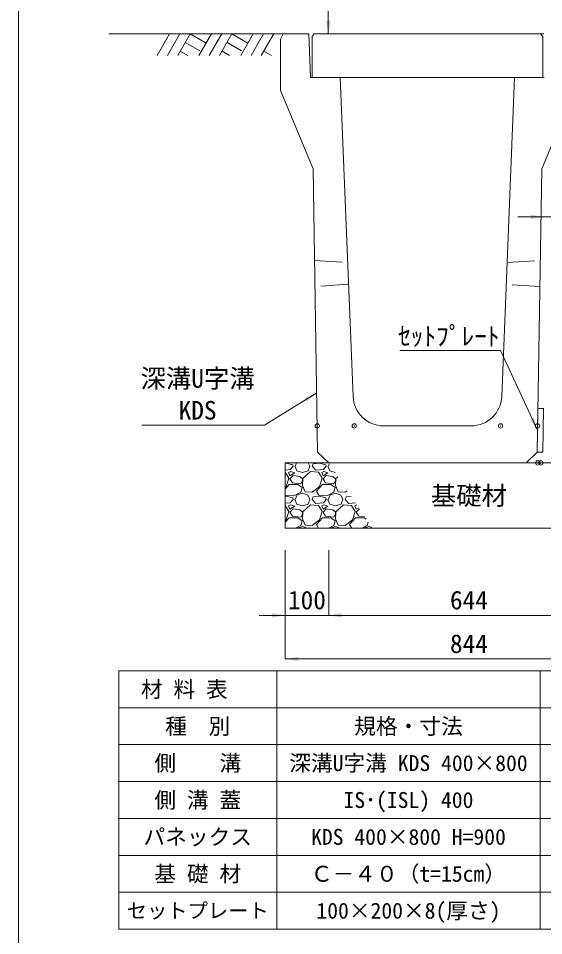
# Model space of a CAD drawing. Units: millimetres at full size. Extents: x 172874 to 217143, y 854931 to 903297.
# Drawn here: x 188474 to 189681, y 862446 to 864552 of the extents above; entities that cross this region are included whole.
import ezdxf
from ezdxf.enums import TextEntityAlignment as Align

# ---------------------------------------------------------------- set-up
doc = ezdxf.new("R2010")
doc.units = ezdxf.units.MM
doc.header["$LTSCALE"] = 20
doc.header["$PDMODE"] = 32
doc.header["$PDSIZE"] = 10
doc.linetypes.add('USER2', pattern=[4.7625, 3.175, -1.5875])
for name, color, linetype, lineweight in [('0_2', 7, 'Continuous', 20), ('Defpoints_3', 8, 'Continuous', 0), ('セットプレート', 3, 'Continuous', 13), ('図枠', 5, 'Continuous', 13), ('基礎材', 7, 'Continuous', 15), ('寸法・材料表', 7, 'Continuous', 13), ('寸法線', 7, 'Continuous', 13), ('引出線', 4, 'Continuous', 13), ('本体', 2, 'Continuous', 13), ('補助線', 8, 'Continuous', 13), ('ﾊｯﾁﾝｸﾞ', 7, 'Continuous', 5)]:
    doc.layers.add(name, color=color, linetype=linetype, lineweight=lineweight)
doc.styles.add('ＭＳ ゴシック', font='')
doc.styles.get('ＭＳ ゴシック').set_extended_font_data('MS Gothic')

# ---------------------------------------------------------------- blocks, each defined once
blk = doc.blocks.new('filled_arrow')
at = {"color": 0, "linetype": 'Continuous', "lineweight": -2}
blk.add_solid([(7.5, 1.25), (0, 0), (7.5, -1.25)], dxfattribs=at)

msp = doc.modelspace()

# ---------------------------------------------------------------- linework, layer by layer
at = {"layer": '0_2'}
msp.add_line((189082.21, 864516.42), (188682.21, 864516.42), dxfattribs=at)
at = {"layer": 'Defpoints_3'}
for p, q in [((188704.76, 863054.4), (190643.66, 863054.4)), ((188704.76, 863054.4), (188704.76, 862969.22)), ((189067.76, 863054.4), (189067.76, 862969.22)), ((189672.76, 863054.4), (189672.76, 862969.22))]:
    msp.add_line(p, q, dxfattribs=at)
at = {"layer": 'セットプレート'}
msp.add_lwpolyline([(189665.75, 863556.42), (189678.74, 863556.21), (189680.35, 863656.2), (189667.36, 863656.4)], close=True, dxfattribs=at)
at = {"layer": '図枠'}
msp.add_line((188474.21, 874031.02), (188474.21, 854931.02), dxfattribs=at)
at = {"layer": '基礎材'}
for p, q in [((189087.08, 863531.42), (189931.21, 863531.42)), ((189087.08, 863531.42), (189087.08, 863381.42)), ((189087.08, 863381.42), (189931.21, 863381.42))]:
    msp.add_line(p, q, dxfattribs=at)
at = {"layer": '寸法・材料表'}
for p, q in [((188704.76, 862969.22), (190643.66, 862969.22)), ((188704.76, 862969.22), (188704.76, 862461.02)), ((189067.76, 862969.22), (189067.76, 862461.02)), ((189672.76, 862969.22), (189672.76, 862461.02)), ((188704.76, 862884.52), (190643.66, 862884.52)), ((188704.76, 862799.82), (190643.66, 862799.82)), ((188704.76, 862715.12), (190643.66, 862715.12)), ((188704.76, 862630.42), (190643.66, 862630.42)), ((188704.76, 862545.72), (190643.66, 862545.72)), ((188704.76, 862461.02), (190643.66, 862461.02))]:
    msp.add_line(p, q, dxfattribs=at)
at = {"layer": '寸法線'}
for p, q in [((189186.21, 864516.42), (189186.21, 865416.42)), ((189681.21, 864516.42), (189186.21, 864516.42)), ((189811.21, 864096.42), (189621.21, 864096.42)), ((189087.08, 863331.42), (189087.08, 863181.42)), ((189087.08, 863331.42), (189087.08, 863081.42)), ((189187.08, 863331.42), (189187.08, 863181.42)), ((189187.08, 863331.42), (189187.08, 863181.42)), ((189027.08, 863181.42), (189247.08, 863181.42)), ((189187.08, 863181.42), (189831.21, 863181.42)), ((189931.21, 863081.42), (189087.08, 863081.42))]:
    msp.add_line(p, q, dxfattribs=at)
at = {"layer": '引出線'}
for points in [[(189666.55, 863606.41), (189581.71, 863789.87), (189350.35, 863789.87)], [(189159.49, 863692.24), (189039.28, 863617.95), (188757.76, 863617.95)]]:
    msp.add_lwpolyline(points, dxfattribs=at)
at = {"layer": '本体'}
for p, q in [((189082.21, 864516.42), (189076.21, 864504.42)), ((189082.21, 864516.42), (189141.21, 864516.42)), ((189141.21, 864516.42), (189145.21, 864416.42)), ((189076.21, 864504.42), (189076.21, 864386.42)), ((189145.21, 864416.42), (189213.71, 864416.42)), ((189213.71, 864416.42), (189243.02, 863683.62)), ((189613.71, 864416.42), (189584.4, 863683.62)), ((189613.71, 864416.42), (189682.21, 864416.42)), ((189076.21, 864386.42), (189151.21, 864206.42)), ((189751.21, 864386.42), (189676.21, 864206.42)), ((189151.21, 864206.42), (189161.68, 863556.42)), ((189676.21, 864206.42), (189665.75, 863556.42)), ((189312.97, 863616.42), (189514.46, 863616.42)), ((189161.68, 863556.42), (189187.08, 863531.42)), ((189640.34, 863531.42), (189665.75, 863556.42)), ((189187.08, 863531.42), (189640.34, 863531.42))]:
    msp.add_line(p, q, dxfattribs=at)
at = {"layer": '本体', "linetype": 'USER2'}
for p, q in [((189154.59, 863996.42), (189230.71, 863991.42)), ((189596.71, 863991.42), (189672.83, 863996.42)), ((189232.71, 863941.42), (189155.56, 863936.42)), ((189671.87, 863936.42), (189594.71, 863941.42))]:
    msp.add_line(p, q, dxfattribs=at)
at = {"layer": '本体', "lineweight": 20}
msp.add_lwpolyline([(189148.71, 864510.42), (189153.71, 864516.42), (189673.71, 864516.42), (189678.71, 864510.42), (189678.71, 864416.42), (189148.71, 864416.42)], close=True, dxfattribs=at)
at = {"layer": '本体'}
for centre, start, end in [((189312.97, 863686.42), 182.29061, 270), ((189514.46, 863686.42), 270, 357.70939)]:
    msp.add_arc(centre, 70, start, end, dxfattribs=at)
at = {"layer": '補助線'}
for p in [(189160.71, 863616.42), (189245.71, 863616.42), (189581.71, 863616.42), (189666.71, 863616.42), (189667.21, 863531.42), (189674.21, 863531.42), (189674.21, 863531.42)]:
    msp.add_point(p, dxfattribs=at)
at = {"layer": 'ﾊｯﾁﾝｸﾞ', "lineweight": 9}
for p, q in [((188821.65, 864516.42), (188793, 864466.8)), ((188845.27, 864516.42), (188816.63, 864466.8)), ((188868.9, 864516.42), (188840.25, 864466.8)), ((188868.9, 864516.42), (188905.47, 864495.31)), ((188917.65, 864516.42), (188889.01, 864466.8)), ((188941.28, 864516.42), (188912.62, 864466.8)), ((188964.9, 864516.42), (188936.25, 864466.8)), ((188964.9, 864516.42), (189001.46, 864495.31)), ((189013.65, 864516.42), (188985, 864466.8)), ((189037.27, 864516.42), (189008.63, 864466.8)), ((189060.9, 864516.42), (189032.25, 864466.8)), ((188857.48, 864496.64), (188890.89, 864477.35)), ((188953.47, 864496.64), (188986.89, 864477.35)), ((188846.05, 864476.85), (188863.47, 864466.8)), ((188942.05, 864476.85), (188959.47, 864466.8)), ((189038.05, 864476.85), (189055.46, 864466.8))]:
    msp.add_line(p, q, dxfattribs=at)
at = {"layer": 'ﾊｯﾁﾝｸﾞ'}
for p, q in [((189089.38, 863531.19), (189087.08, 863530.95)), ((189104.62, 863527.38), (189089.38, 863531.19)), ((189105.39, 863523.57), (189098.53, 863515.95)), ((189105.39, 863523.57), (189104.62, 863527.38)), ((189109.2, 863523.57), (189113.77, 863512.9)), ((189109.96, 863523.57), (189113.32, 863531.42)), ((189139.68, 863512.9), (189143.49, 863523.57)), ((189139.86, 863531.42), (189143.49, 863523.57)), ((189148.82, 863523.57), (189151.11, 863529.67)), ((189157.2, 863514.43), (189148.82, 863523.57)), ((189165.58, 863531.19), (189151.11, 863529.67)), ((189180.82, 863527.38), (189165.58, 863531.19)), ((189181.59, 863523.57), (189174.73, 863515.95)), ((189181.59, 863523.57), (189180.82, 863527.38)), ((189185.4, 863523.57), (189189.97, 863512.9)), ((189186.16, 863523.57), (189188.57, 863529.19)), ((189098.53, 863515.95), (189087.08, 863514.96)), ((189087.1, 863509.86), (189087.08, 863509.86)), ((189095.48, 863496.14), (189087.1, 863509.86)), ((189100.05, 863511.38), (189094.72, 863509.09)), ((189094.72, 863509.09), (189097.77, 863501.47)), ((189097.77, 863501.47), (189109.2, 863508.33)), ((189105.39, 863502.24), (189097.77, 863494.62)), ((189109.2, 863508.33), (189100.05, 863511.38)), ((189120.63, 863499.95), (189105.39, 863502.24)), ((189113.77, 863512.9), (189126.72, 863509.09)), ((189126.72, 863494.62), (189120.63, 863499.95)), ((189126.72, 863509.09), (189139.68, 863512.9)), ((189145.01, 863511.38), (189127.48, 863495.38)), ((189163.3, 863509.86), (189145.01, 863511.38)), ((189174.73, 863515.95), (189157.2, 863514.43)), ((189171.68, 863496.14), (189163.3, 863509.86)), ((189176.25, 863511.38), (189170.92, 863509.09)), ((189170.92, 863509.09), (189173.97, 863501.47)), ((189173.97, 863501.47), (189185.4, 863508.33)), ((189181.59, 863502.24), (189173.97, 863494.62)), ((189185.4, 863508.33), (189176.25, 863511.38)), ((189196.83, 863499.95), (189181.59, 863502.24)), ((189189.97, 863512.9), (189201.73, 863509.44)), ((189202.92, 863494.62), (189196.83, 863499.95)), ((189208.3, 863499.59), (189203.68, 863495.38)), ((189087.08, 863471.48), (189096.24, 863481.66)), ((189087.08, 863475.31), (189089.38, 863477.09)), ((189089.38, 863477.09), (189095.48, 863496.14)), ((189096.24, 863481.66), (189116.05, 863481.66)), ((189097.77, 863494.62), (189103.86, 863485.47)), ((189103.86, 863485.47), (189122.91, 863483.19)), ((189116.05, 863481.66), (189125.96, 863474.8)), ((189122.91, 863483.19), (189126.72, 863490.04)), ((189127.48, 863495.38), (189126.72, 863479.38)), ((189126.72, 863490.04), (189126.72, 863494.62)), ((189126.72, 863479.38), (189132.82, 863464.9)), ((189148.82, 863464.14), (189165.58, 863477.09)), ((189158.73, 863466.42), (189172.44, 863481.66)), ((189165.58, 863477.09), (189171.68, 863496.14)), ((189172.44, 863481.66), (189192.25, 863481.66)), ((189173.97, 863494.62), (189180.06, 863485.47)), ((189180.06, 863485.47), (189199.11, 863483.19)), ((189192.25, 863481.66), (189202.16, 863474.8)), ((189199.11, 863483.19), (189202.92, 863490.04)), ((189203.68, 863495.38), (189202.92, 863479.38)), ((189202.92, 863490.04), (189202.92, 863494.62)), ((189202.92, 863479.38), (189209.02, 863464.9)), ((189087.86, 863457.28), (189087.08, 863458.61)), ((189089.38, 863454.99), (189087.08, 863454.75)), ((189106.91, 863455.75), (189087.86, 863457.28)), ((189104.62, 863451.18), (189089.38, 863454.99)), ((189122.91, 863464.14), (189106.91, 863455.75)), ((189109.96, 863447.37), (189114.53, 863458.04)), ((189114.53, 863458.04), (189126.72, 863461.85)), ((189125.96, 863474.8), (189122.91, 863464.14)), ((189126.72, 863461.85), (189138.91, 863457.28)), ((189132.82, 863464.9), (189148.82, 863464.14)), ((189138.91, 863457.28), (189143.49, 863447.37)), ((189165.58, 863454.99), (189151.11, 863453.47)), ((189164.06, 863457.28), (189158.73, 863466.42)), ((189183.11, 863455.75), (189164.06, 863457.28)), ((189180.82, 863451.18), (189165.58, 863454.99)), ((189199.11, 863464.14), (189183.11, 863455.75)), ((189186.16, 863447.37), (189190.73, 863458.04)), ((189190.73, 863458.04), (189202.92, 863461.85)), ((189202.16, 863474.8), (189199.11, 863464.14)), ((189202.92, 863461.85), (189215.11, 863457.28)), ((189209.02, 863464.9), (189225.02, 863464.14)), ((189215.11, 863457.28), (189219.69, 863447.37)), ((189225.02, 863464.14), (189229.59, 863467.66)), ((189238.28, 863454.62), (189227.31, 863453.47)), ((189098.53, 863439.75), (189087.08, 863438.76)), ((189087.1, 863433.66), (189087.08, 863433.66)), ((189095.48, 863419.94), (189087.1, 863433.66)), ((189100.05, 863435.18), (189094.72, 863432.89)), ((189105.39, 863447.37), (189098.53, 863439.75)), ((189109.2, 863432.13), (189100.05, 863435.18)), ((189105.39, 863447.37), (189104.62, 863451.18)), ((189109.2, 863447.37), (189113.77, 863436.7)), ((189113.77, 863436.7), (189126.72, 863432.89)), ((189126.72, 863432.89), (189139.68, 863436.7)), ((189145.01, 863435.18), (189127.48, 863419.18)), ((189139.68, 863436.7), (189143.49, 863447.37)), ((189163.3, 863433.66), (189145.01, 863435.18)), ((189148.82, 863447.37), (189151.11, 863453.47)), ((189157.2, 863438.23), (189148.82, 863447.37)), ((189174.73, 863439.75), (189157.2, 863438.23)), ((189171.68, 863419.94), (189163.3, 863433.66)), ((189176.25, 863435.18), (189170.92, 863432.89)), ((189181.59, 863447.37), (189174.73, 863439.75)), ((189185.4, 863432.13), (189176.25, 863435.18)), ((189181.59, 863447.37), (189180.82, 863451.18)), ((189185.4, 863447.37), (189189.97, 863436.7)), ((189189.97, 863436.7), (189202.92, 863432.89)), ((189202.92, 863432.89), (189215.88, 863436.7)), ((189221.21, 863435.18), (189203.68, 863419.18)), ((189215.88, 863436.7), (189219.69, 863447.37)), ((189239.5, 863433.66), (189221.21, 863435.18)), ((189225.02, 863447.37), (189227.31, 863453.47)), ((189233.4, 863438.23), (189225.02, 863447.37)), ((189248.34, 863439.53), (189233.4, 863438.23)), ((189247.88, 863419.94), (189239.5, 863433.66)), ((189251.51, 863434.78), (189247.12, 863432.89)), ((189089.38, 863400.89), (189095.48, 863419.94)), ((189094.72, 863432.89), (189097.77, 863425.27)), ((189097.77, 863425.27), (189109.2, 863432.13)), ((189105.39, 863426.04), (189097.77, 863418.42)), ((189097.77, 863418.42), (189103.86, 863409.27)), ((189120.63, 863423.75), (189105.39, 863426.04)), ((189126.72, 863418.42), (189120.63, 863423.75)), ((189122.91, 863406.99), (189126.72, 863413.84)), ((189127.48, 863419.18), (189126.72, 863403.18)), ((189126.72, 863413.84), (189126.72, 863418.42)), ((189165.58, 863400.89), (189171.68, 863419.94)), ((189170.92, 863432.89), (189173.97, 863425.27)), ((189173.97, 863425.27), (189185.4, 863432.13)), ((189181.59, 863426.04), (189173.97, 863418.42)), ((189173.97, 863418.42), (189180.06, 863409.27)), ((189196.83, 863423.75), (189181.59, 863426.04)), ((189202.92, 863418.42), (189196.83, 863423.75)), ((189199.11, 863406.99), (189202.92, 863413.84)), ((189203.68, 863419.18), (189202.92, 863403.18)), ((189202.92, 863413.84), (189202.92, 863418.42)), ((189241.78, 863400.89), (189247.88, 863419.94)), ((189247.12, 863432.89), (189250.17, 863425.27)), ((189250.17, 863425.27), (189255.65, 863428.57)), ((189257.52, 863425.77), (189250.17, 863418.42)), ((189250.17, 863418.42), (189256.26, 863409.27)), ((189087.08, 863395.28), (189096.24, 863405.46)), ((189087.08, 863399.11), (189089.38, 863400.89)), ((189096.24, 863405.46), (189116.05, 863405.46)), ((189103.86, 863409.27), (189122.91, 863406.99)), ((189116.05, 863405.46), (189125.96, 863398.6)), ((189125.96, 863398.6), (189122.91, 863387.94)), ((189126.72, 863403.18), (189132.82, 863388.7)), ((189148.82, 863387.94), (189165.58, 863400.89)), ((189158.73, 863390.22), (189172.44, 863405.46)), ((189172.44, 863405.46), (189192.25, 863405.46)), ((189180.06, 863409.27), (189199.11, 863406.99)), ((189192.25, 863405.46), (189202.16, 863398.6)), ((189202.16, 863398.6), (189199.11, 863387.94)), ((189202.92, 863403.18), (189209.02, 863388.7)), ((189225.02, 863387.94), (189241.78, 863400.89)), ((189234.93, 863390.22), (189248.64, 863405.46)), ((189248.64, 863405.46), (189268.45, 863405.46)), ((189256.26, 863409.27), (189269.58, 863407.67)), ((189268.45, 863405.46), (189273.28, 863402.12)), ((189277.54, 863395.73), (189275.31, 863387.94)), ((189087.66, 863381.42), (189087.08, 863382.41)), ((189122.91, 863387.94), (189110.47, 863381.42)), ((189114.35, 863381.42), (189114.53, 863381.84)), ((189114.53, 863381.84), (189126.72, 863385.65)), ((189126.72, 863385.65), (189138, 863381.42)), ((189132.82, 863388.7), (189148.82, 863387.94)), ((189163.86, 863381.42), (189158.73, 863390.22)), ((189199.11, 863387.94), (189186.67, 863381.42)), ((189190.55, 863381.42), (189190.73, 863381.84)), ((189190.73, 863381.84), (189202.92, 863385.65)), ((189202.92, 863385.65), (189214.2, 863381.42)), ((189209.02, 863388.7), (189225.02, 863387.94)), ((189240.06, 863381.42), (189234.93, 863390.22)), ((189275.31, 863387.94), (189262.87, 863381.42)), ((189266.75, 863381.42), (189266.93, 863381.84)), ((189266.93, 863381.84), (189279.12, 863385.65)), ((189279.12, 863385.65), (189285.97, 863383.08))]:
    msp.add_line(p, q, dxfattribs=at)

# ---------------------------------------------------------------- block references
at = {"layer": '寸法線', "xscale": 4, "yscale": 4}
for p, rotation in [((189186.21, 864516.42), 90), ((189681.21, 864096.42), 180), ((189087.08, 863181.42), 180)]:
    msp.add_blockref('filled_arrow', p, dxfattribs=dict(at, rotation=rotation))
for p in [(189187.08, 863181.42), (189187.08, 863181.42), (189087.08, 863081.42)]:
    msp.add_blockref('filled_arrow', p, dxfattribs=at)
at = {"layer": '引出線', "xscale": 4, "yscale": 4}
for p, rotation in [((189159.49, 863692.24), 211.7), ((189666.55, 863606.41), 114.8)]:
    msp.add_blockref('filled_arrow', p, dxfattribs=dict(at, rotation=rotation))

# ---------------------------------------------------------------- texts
at = {"layer": '寸法・材料表', "style": 'ＭＳ ゴシック'}
msp.add_text('\u3000材 料 表', height=36.55, dxfattribs=at).set_placement((188705.92, 863011.81), align=Align.MIDDLE_LEFT)
for s, height, p in [('種\u3000別', 36.55, (188886.26, 862926.87)), ('規格・寸法', 36.55, (189370.26, 862926.87)), ('側\u3000\u3000溝', 36.55, (188886.26, 862842.17)), ('深溝U字溝 KDS 400×800', 36.55, (189370.26, 862842.17)), ('側 溝 蓋', 36.55, (188886.26, 862757.47)), ('IS･(ISL) 400', 36.55, (189370.26, 862757.47)), ('パネックス', 36.55, (188886.26, 862672.77)), ('KDS 400×800 H=900', 36.55, (189370.26, 862672.77)), ('Ｃ－４０（t=15cm）', 36.55, (189370.26, 862588.07)), ('基 礎 材', 36.55, (188886.26, 862588.07)), ('セットプレート', 34.18, (188886.26, 862503.37)), ('100×200×8(厚さ)', 36.55, (189370.26, 862503.37))]:
    msp.add_text(s, height=height, dxfattribs=at).set_placement(p, align=Align.MIDDLE_CENTER)
at = {"layer": '寸法線', "style": 'ＭＳ ゴシック'}
for s, p in [('基礎材', (189509.15, 863456.42)), ('100', (189137.08, 863216.42)), ('644', (189509.15, 863216.42)), ('844', (189509.15, 863116.42))]:
    msp.add_text(s, height=42.72, dxfattribs=at).set_placement(p, align=Align.MIDDLE_CENTER)
at = {"layer": '引出線', "style": 'ＭＳ ゴシック'}
msp.add_text('ｾｯﾄﾌﾟﾚｰﾄ', height=42.72, dxfattribs=at).set_placement((189579.46, 863843.87), align=Align.TOP_RIGHT)
for s, p in [('深溝U字溝', (188754.9, 863691.19)), ('KDS', (188842.31, 863618.07))]:
    msp.add_text(s, height=42.72, dxfattribs=at).set_placement(p, align=Align.BOTTOM_LEFT)

doc.saveas('drawing.dxf')
